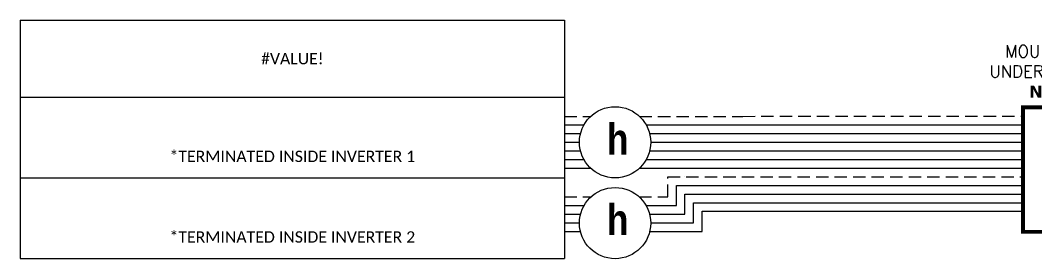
# Model space of a CAD drawing. Header units: feet. Extents: x 10801 to 11583, y 14552 to 15119.
# Drawn here: x 10800.8 to 11108.9, y 15025 to 15097.4 of the extents above; entities that cross this region are included whole.
import ezdxf

# ---------------------------------------------------------------- set-up
doc = ezdxf.new("R2010")
doc.units = ezdxf.units.FT
doc.header["$MEASUREMENT"] = 0
doc.linetypes.add('HIDDEN', pattern=[0.375, 0.25, -0.125])
for name, color, linetype in [('ONE LINE BLOCKS', 7, 'Continuous'), ('TEXT', 7, 'Continuous'), ('Z - TITLEBLOCK TXT', 7, 'Continuous')]:
    doc.layers.add(name, color=color, linetype=linetype)
doc.styles.add('ONE LINE TXT', font='techb___.ttf')
doc.styles.get("Standard").update_dxf_attribs({"font": 'simplex.shx'})

# ---------------------------------------------------------------- blocks, each defined once
blk = doc.blocks.new('*T9')
at = {"layer": 'Z - TITLEBLOCK TXT', "color": 0, "lineweight": -2, "transparency": 16777216}
for p, q in [((0, 0), (165.11, 0)), ((0, 0), (0, -72.27)), ((165.11, 0), (165.11, -72.27)), ((0, -23.32), (165.11, -23.32)), ((0, -47.8), (165.11, -47.8)), ((0, -72.27), (165.11, -72.27))]:
    blk.add_line(p, q, dxfattribs=at)
at = {"layer": 'Z - TITLEBLOCK TXT', "color": 0, "linetype": 'Continuous', "transparency": 16777216, "char_height": 3.4544, "width": 156.9097, "attachment_point": 5}
for s, insert in [('{\\fCalibri|b0|i0|c0;#VALUE!', (82.56, -11.66)), ('{\\fCalibri|b0|i0|c0;^J^J*TERMINATED INSIDE INVERTER 1', (82.56, -35.56)), ('{\\fCalibri|b0|i0|c0;^J^J*TERMINATED INSIDE INVERTER 2', (82.56, -60.03))]:
    blk.add_mtext(s, dxfattribs=dict(at, insert=insert))

msp = doc.modelspace()

# ---------------------------------------------------------------- linework, layer by layer
at = {"color": 7, "linetype": 'Continuous'}
for p, q in [((10965.88, 15065.61), (10971.84, 15065.61)), ((10990.73, 15065.61), (11020.02, 15065.61)), ((11020.02, 15065.64), (11105.1, 15065.63)), ((10965.88, 15060.37), (10970.47, 15060.37)), ((10992.09, 15060.37), (11020.02, 15060.37)), ((11020.02, 15060.37), (11105.1, 15060.37)), ((10965.88, 15055.13), (10971.82, 15055.13)), ((10990.75, 15055.13), (11105.1, 15055.13)), ((10999.88, 15041.14), (10999.88, 15047.28)), ((10999.88, 15047.28), (11105.1, 15047.28)), ((11005.13, 15035.9), (11005.13, 15042.02)), ((11005.13, 15042.02), (11105.1, 15042.02)), ((10965.88, 15041.14), (10971.87, 15041.14)), ((10990.7, 15041.14), (10999.88, 15041.14)), ((10965.88, 15035.9), (10970.47, 15035.9)), ((10992.09, 15035.9), (11005.13, 15035.9))]:
    msp.add_line(p, q, dxfattribs=at)
at = {"color": 253, "linetype": 'Continuous'}
for p, q in [((10965.88, 15062.99), (10970.8, 15062.99)), ((10991.77, 15062.99), (11020.02, 15062.99)), ((11020.02, 15062.99), (11105.1, 15062.99)), ((10965.88, 15057.75), (10970.79, 15057.75)), ((10991.77, 15057.75), (11020.02, 15057.75)), ((11020.02, 15057.75), (11105.1, 15057.75)), ((10965.88, 15052.5), (10973.85, 15052.5)), ((10988.72, 15052.5), (11105.1, 15052.5)), ((11002.5, 15049.87), (11002.5, 15049.88)), ((11002.5, 15038.52), (11002.5, 15044.64)), ((11002.5, 15044.64), (11105.1, 15044.64)), ((11007.75, 15033.28), (11007.75, 15039.4)), ((11007.75, 15039.4), (11105.1, 15039.4)), ((10965.88, 15038.52), (10970.82, 15038.52)), ((10991.75, 15038.52), (11002.5, 15038.52)), ((10965.88, 15033.28), (10970.78, 15033.28)), ((10991.79, 15033.28), (11007.75, 15033.28))]:
    msp.add_line(p, q, dxfattribs=at)
at = {"color": 7, "linetype": 'Continuous'}
for centre in [(10981.28, 15060.35), (10981.28, 15035.82)]:
    msp.add_circle(centre, 10.81, dxfattribs=at)
at = {"layer": 'ONE LINE BLOCKS', "lineweight": 50, "const_width": 1.19}
msp.add_lwpolyline([(11142.88, 15033.17), (11105.1, 15033.17), (11105.1, 15070.95), (11142.88, 15070.95)], close=True, dxfattribs=at)
at = {"layer": 'TEXT', "color": 92, "linetype": 'HIDDEN', "ltscale": 15}
for p, q in [((10965.88, 15068.23), (10973.91, 15068.23)), ((10988.68, 15068.23), (11020.02, 15068.23)), ((11020.02, 15068.23), (11105.1, 15068.24)), ((10997.26, 15043.76), (10997.26, 15049.87)), ((10997.26, 15049.87), (11105.1, 15049.87)), ((10965.88, 15043.76), (10974.11, 15043.76)), ((10988.62, 15043.76), (10997.26, 15043.76))]:
    msp.add_line(p, q, dxfattribs=at)

# ---------------------------------------------------------------- block references
msp.add_blockref('*T9', (10800.77, 15097.38))

# ---------------------------------------------------------------- texts
at = {"layer": 'TEXT', "color": 1, "insert": (11123.11, 15084.87), "char_height": 3.6576, "attachment_point": 5}
msp.add_mtext_dynamic_manual_height_columns(' \\PMOUNTED TO ROOF \\PUNDER SOLAR MODULE\\P{\\fVerdana|b1|i0|c0|p34;NEC 690.34}', width=70.2138, gutter_width=7.17, heights=[0], dxfattribs=at)
at = {"layer": 'Z - TITLEBLOCK TXT', "color": 1, "linetype": 'Continuous', "char_height": 9.3833, "attachment_point": 1, "style": 'ONE LINE TXT'}
for insert in [(10978.78, 15066.01), (10978.78, 15041.55)]:
    msp.add_mtext_dynamic_manual_height_columns('{\\W1;\\C256;h}', width=0.1385, gutter_width=2.13, heights=[0], dxfattribs=dict(at, insert=insert))

doc.saveas('drawing.dxf')
